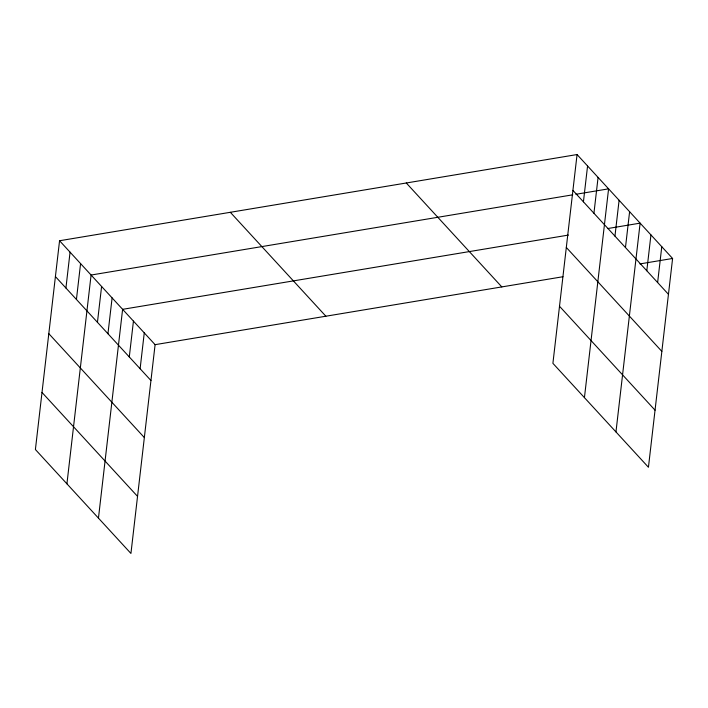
<?xml version="1.0" encoding="UTF-8"?>
<svg xmlns="http://www.w3.org/2000/svg" width="708" height="708" viewBox="0 0 708 708"><rect width="100%" height="100%" fill="white"/><g stroke="black" fill="none" stroke-linecap="round" stroke-linejoin="round"><path stroke-width="1.06" d="M59.56 240.738L35.4 449.527L130.936 553.452L155.096 344.663L59.56 240.738L577.064 154.548L672.6 258.473L648.44 467.262L552.904 363.337L577.064 154.548M65.924 288.014L70.065 252.172M76.429 299.44L80.579 263.606M66.924 483.821L91.084 275.04L572.745 194.815M97.447 322.308L101.598 286.466M107.952 333.734L112.103 297.9M98.456 518.114L122.608 309.334L568.435 235.083M129.29 356.947L133.44 321.113M140.122 368.726L144.264 332.884M583.427 201.815L587.569 165.982M593.932 213.25L598.083 177.416M584.436 397.631L608.588 188.841L575.914 194.284M614.951 236.109L619.102 200.276M625.465 247.543L629.607 211.71M615.96 431.924L640.12 223.144L607.437 228.587M646.802 270.757L650.944 234.914M657.626 282.536L661.776 246.694M155.096 344.663L562.966 276.731M639.917 263.916L672.6 258.473M572.914 190.39L668.449 294.307M566.312 247.464L661.847 351.38M559.506 306.263L655.05 410.189M406.286 182.991L501.822 286.917M230.33 212.303L325.875 316.219M55.41 276.58L150.946 380.506M48.808 333.654L144.344 437.571M42.002 392.453L137.538 496.379"/></g></svg>
